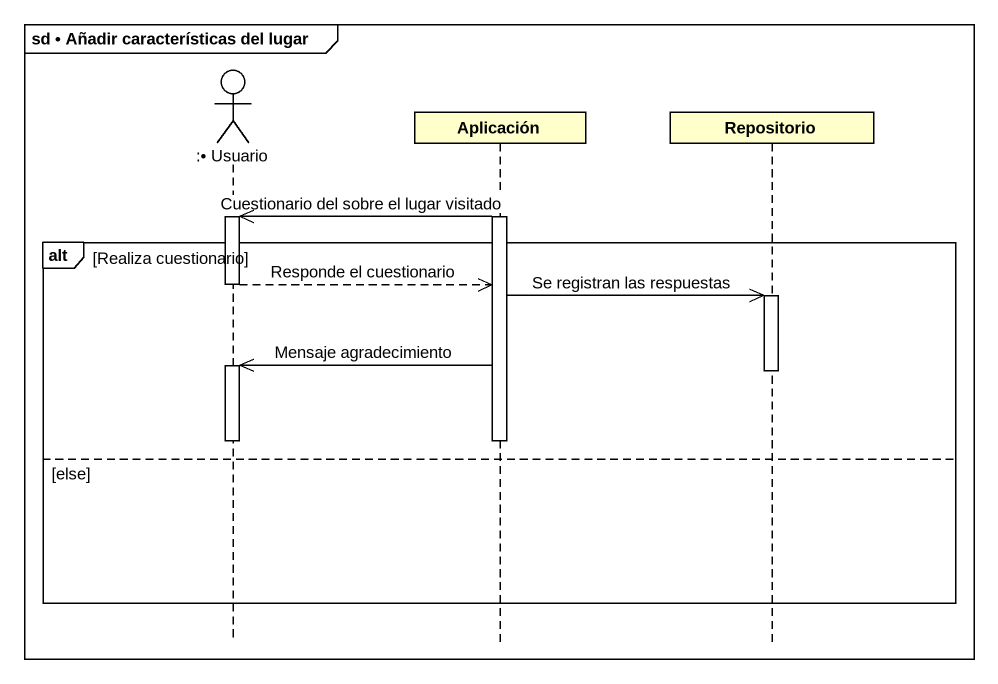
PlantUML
@startuml
mainframe sd • Añadir características del lugar
hide footbox
actor ":• Usuario" as Usuario
participant Aplicación
participant Repositorio

activate Aplicación
Aplicación ->> Usuario : Cuestionario del sobre el lugar visitado
activate Usuario
alt Realiza cuestionario
  Usuario -->> Aplicación : Responde el cuestionario
  deactivate Usuario
  Aplicación ->> Repositorio : Se registran las respuestas
  activate Repositorio
  Aplicación ->> Usuario : Mensaje agradecimiento
  activate Usuario
  deactivate Repositorio
  deactivate Usuario
  deactivate Aplicación
else else
end
@enduml
